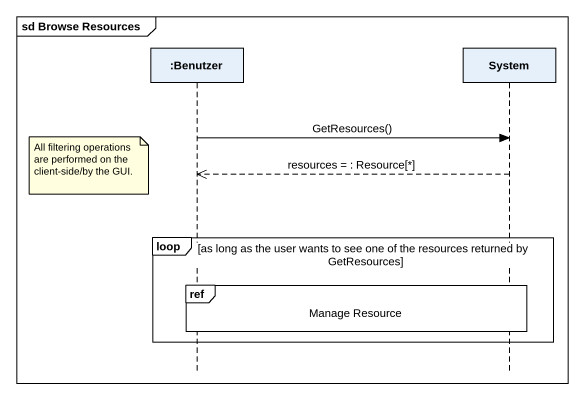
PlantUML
@startuml
mainframe sd Browse Resources
hide footbox
participant ":Benutzer" as Benutzer
participant System

Benutzer -> System : GetResources()
note left of Benutzer : All filtering operations are performed on the client-side/by the GUI.
System -->> Benutzer : resources = : Resource[*]
loop as long as the user wants to see one of the resources returned by GetResources
  ref over Benutzer, System : Manage Resource
end
@enduml
